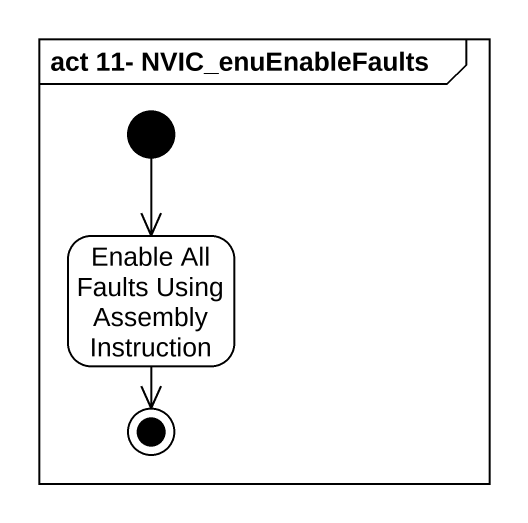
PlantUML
@startuml
mainframe act 11- NVIC_enuEnableFaults
hide empty description
state "Enable All Faults Using Assembly Instruction" as Enable_All_Faults_Using
[*] --> Enable_All_Faults_Using
Enable_All_Faults_Using --> [*]
@enduml
